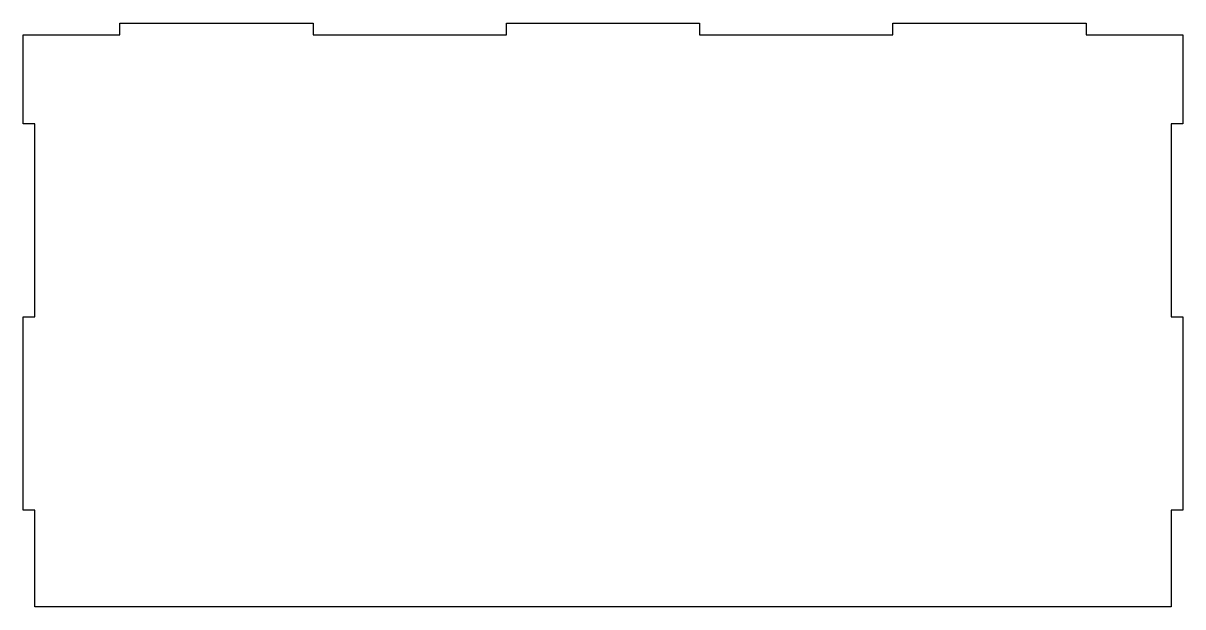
# Model space of a CAD drawing. Header units: millimetres. Extents: x 0 to 300, y -151 to 0.
import ezdxf

# ---------------------------------------------------------------- set-up
doc = ezdxf.new("R2010")
doc.units = ezdxf.units.MM
doc.layers.get('0').update_dxf_attribs({"linetype": 'CONTINUOUS'})

msp = doc.modelspace()

# ---------------------------------------------------------------- linework, layer by layer
msp.add_lwpolyline([(0, -3), (25, -3), (25, 0), (75, 0), (75, -3), (125, -3), (125, 0), (175, 0), (175, -3), (225, -3), (225, 0), (275, 0), (275, -3), (300, -3), (300, -26), (297, -26), (297, -76), (300, -76), (300, -126), (297, -126), (297, -151), (3, -151), (3, -126), (0, -126), (0, -76), (3, -76), (3, -26), (0, -26)], close=True)

doc.saveas('drawing.dxf')
